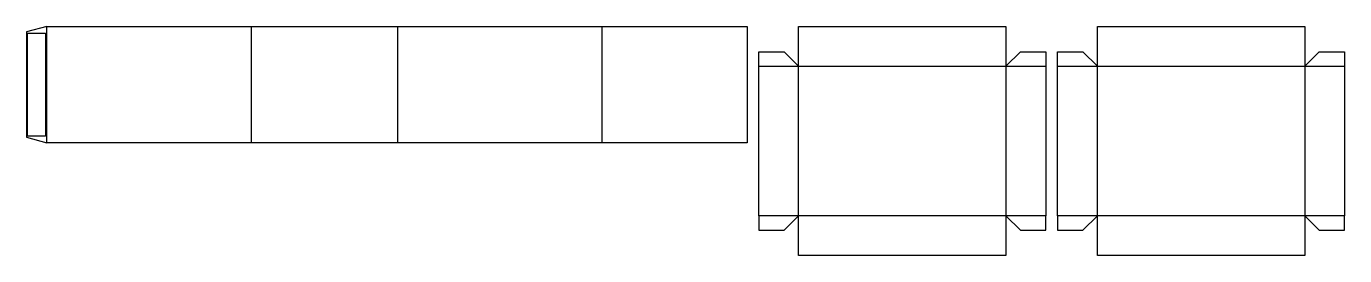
# Model space of a CAD drawing. Header units: millimetres. Extents: x 0 to 2268, y 0 to 394.
import ezdxf

# ---------------------------------------------------------------- set-up
doc = ezdxf.new("R2010")
doc.units = ezdxf.units.MM
for name, color, linetype in [('CREASE', 5, 'CONTINUOUS'), ('CUT', 1, 'CONTINUOUS'), ('GLUE', 2, 'CONTINUOUS')]:
    doc.layers.add(name, color=color, linetype=linetype)

msp = doc.modelspace()

# ---------------------------------------------------------------- linework, layer by layer
at = {"layer": 'CREASE'}
for p, q in [((35, 194), (35, 394)), ((386.6, 394), (386.6, 194)), ((638.2, 394), (638.2, 194)), ((989.8, 394), (989.8, 194)), ((1259.8, 325.4), (1328.4, 325.4)), ((1328.4, 325.4), (1685.2, 325.4)), ((1328.4, 68.6), (1328.4, 325.4)), ((1685.2, 325.4), (1685.2, 68.6)), ((1685.2, 325.4), (1753.8, 325.4)), ((1773.8, 325.4), (1842.4, 325.4)), ((1842.4, 325.4), (2199.2, 325.4)), ((1842.4, 68.6), (1842.4, 325.4)), ((2199.2, 325.4), (2199.2, 68.6)), ((2199.2, 325.4), (2267.8, 325.4)), ((1328.4, 68.6), (1259.8, 68.6)), ((1685.2, 68.6), (1328.4, 68.6)), ((1753.8, 68.6), (1685.2, 68.6)), ((1842.4, 68.6), (1773.8, 68.6)), ((2199.2, 68.6), (1842.4, 68.6)), ((2267.8, 68.6), (2199.2, 68.6))]:
    msp.add_line(p, q, dxfattribs=at)
at = {"layer": 'CUT'}
for p, q in [((35, 394), (0, 384.622)), ((35, 394), (386.6, 394)), ((386.6, 394), (638.2, 394)), ((638.2, 394), (989.8, 394)), ((989.8, 394), (1239.8, 394)), ((1239.8, 394), (1239.8, 194)), ((1328.4, 394), (1685.2, 394)), ((1328.4, 325.4), (1328.4, 394)), ((1685.2, 394), (1685.2, 325.4)), ((1842.4, 394), (2199.2, 394)), ((1842.4, 325.4), (1842.4, 394)), ((2199.2, 394), (2199.2, 325.4)), ((0, 384.622), (0, 203.378)), ((1259.8, 325.4), (1259.8, 350.4)), ((1259.8, 350.4), (1303.4, 350.4)), ((1303.4, 350.4), (1328.4, 325.4)), ((1685.2, 325.4), (1710.2, 350.4)), ((1710.2, 350.4), (1753.8, 350.4)), ((1753.8, 350.4), (1753.8, 325.4)), ((1773.8, 325.4), (1773.8, 350.4)), ((1773.8, 350.4), (1817.4, 350.4)), ((1817.4, 350.4), (1842.4, 325.4)), ((2199.2, 325.4), (2224.2, 350.4)), ((2224.2, 350.4), (2267.8, 350.4)), ((2267.8, 350.4), (2267.8, 325.4)), ((1259.8, 68.6), (1259.8, 325.4)), ((1753.8, 325.4), (1753.8, 68.6)), ((1773.8, 68.6), (1773.8, 325.4)), ((2267.8, 325.4), (2267.8, 68.6)), ((0, 203.378), (35, 194)), ((386.6, 194), (35, 194)), ((638.2, 194), (386.6, 194)), ((989.8, 194), (638.2, 194)), ((1239.8, 194), (989.8, 194)), ((1259.8, 68.6), (1259.8, 43.6)), ((1303.4, 43.6), (1328.4, 68.6)), ((1328.4, 0), (1328.4, 68.6)), ((1685.2, 68.6), (1685.2, 0)), ((1685.2, 68.6), (1710.2, 43.6)), ((1753.8, 43.6), (1753.8, 68.6)), ((1773.8, 68.6), (1773.8, 43.6)), ((1817.4, 43.6), (1842.4, 68.6)), ((1842.4, 0), (1842.4, 68.6)), ((2199.2, 68.6), (2199.2, 0)), ((2199.2, 68.6), (2224.2, 43.6)), ((2267.8, 43.6), (2267.8, 68.6)), ((1259.8, 43.6), (1303.4, 43.6)), ((1710.2, 43.6), (1753.8, 43.6)), ((1773.8, 43.6), (1817.4, 43.6)), ((2224.2, 43.6), (2267.8, 43.6)), ((1685.2, 0), (1328.4, 0)), ((2199.2, 0), (1842.4, 0))]:
    msp.add_line(p, q, dxfattribs=at)
at = {"layer": 'GLUE'}
for p, q in [((2, 382.622), (33, 382.622)), ((2, 205.378), (2, 382.622)), ((33, 382.622), (33, 205.378)), ((33, 205.378), (2, 205.378))]:
    msp.add_line(p, q, dxfattribs=at)

doc.saveas('drawing.dxf')
